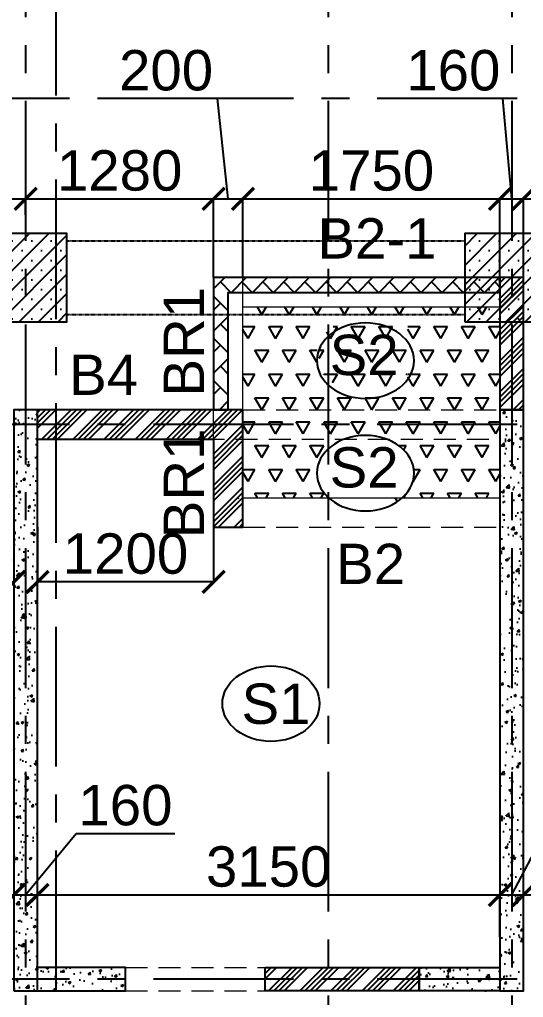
# Model space of a CAD drawing. Header units: inches. Extents: x 278200 to 407749, y -182622 to -96622.
# Drawn here: x 308729 to 312161, y -109950 to -103286 of the extents above; entities that cross this region are included whole.
import ezdxf

# ---------------------------------------------------------------- set-up
doc = ezdxf.new("R2010")
doc.units = ezdxf.units.IN
doc.header["$MEASUREMENT"] = 0
for name, pattern in [('CENTER', [50.8, 31.75, -6.35, 6.35, -6.35]), ('DASHED2', [9.525, 6.35, -3.175]), ('Hidden', [3, 2, -1])]:
    doc.linetypes.add(name, pattern=pattern)
for name, color, linetype in [('160 R.C. WALL HAT', 8, 'Continuous'), ('160 R.C.WALL', 6, 'Continuous'), ('2', 5, 'Continuous'), ('AR-Column', 40, 'Continuous'), ('AR-Hidden', 251, 'DASHED2'), ('BAL. PARAPET WALL', 4, 'Continuous'), ('BEAM TEXT', 4, 'Continuous'), ('DIM', 251, 'Continuous'), ('GRID', 8, 'CENTER'), ('NON S.WALL HATCH', 8, 'Continuous'), ('NON STRUC R.C.WALL', 6, 'Continuous'), ('NON.STRUC.R.C.WALLS', 1, 'Continuous'), ('PARAPET WALL', 4, 'Continuous'), ('SUNKEN', 8, 'Continuous')]:
    doc.layers.add(name, color=color, linetype=linetype)
for name, color, linetype, lineweight in [('BEAMS', 3, 'Continuous', 0), ('SLAB CIR', 1, 'Continuous', 25), ('SLAB TXT', 3, 'Continuous', 0)]:
    doc.layers.add(name, color=color, linetype=linetype, lineweight=lineweight)
doc.styles.add('T200', font='sanss___.ttf', dxfattribs={"height": 275})
doc.styles.add('T300', font='sanss___.ttf', dxfattribs={"height": 350})
doc.dimstyles.new('T 200', dxfattribs={"dimtxt": 275, "dimasz": 150, "dimexe": 1, "dimexo": 0, "dimgap": 50, "dimtad": 1, "dimdec": 0, "dimrnd": 5, "dimdsep": 46, "dimtxsty": 'T200', "dimblk": 'ARCHTICK', "dimcen": 2.5, "dimdle": 1, "dimclrd": 5, "dimclre": 253, "dimclrt": 1, "dimadec": 0, "dimazin": 0, "dimtfac": 1, "dimtdec": 0, "dimtmove": 2, "dimatfit": 3, "dimfxl": 0, "dimarcsym": 0})
pattern_1 = [(45, (2626358.34, -227125.94), (-106.066017, 106.066017), []), (45, (2626393.7, -227125.94), (-106.066017, 106.066017), []), (45, (2626429.05, -227125.94), (-106.066017, 106.066017), []), (45, (2626464.41, -227125.94), (-106.066017, 106.066017), [])]
pattern_2 = [(50, (2464819.82, 125850.9), (179.315046, -15.688034), [18.75, -206.25]), (355, (2464819.82, 125850.9), (-34.687833, 188.048033), [15, -165]), (100.4514445, (2464834.76, 125849.6), (144.627212, 172.359998), [15.935048, -175.285528]), (46.1842, (2464819.82, 125900.9), (266.810333, -41.37982), [28.125, -309.375]), (96.635635, (2464842.05, 125897.46), (233.665486, 243.52965), [23.902586, -262.92844]), (351.184164, (2464819.82, 125900.9), (233.665486, 243.52965), [22.5, -247.5]), (21, (2464844.82, 125888.4), (149.226763, -100.654723), [18.75, -206.25]), (326, (2464844.82, 125888.4), (60.828833, 181.287511), [15, -165]), (71.451445, (2464857.25, 125880.02), (210.055594, 80.632788), [15.935047, -175.285528]), (37.5, (2464819.816, 125850.906), (3.0399638, 83.2234635), [0, -163, 0, -167.5, 0, -165.625]), (7.5, (2464819.82, 125850.91), (65.7673844, 98.602928), [0, -95.5, 0, -159.25, 0, -63.125]), (327.5, (2464764.066, 125850.906), (133.455609, -5.638718), [0, -62.5, 0, -195, 0, -258.75]), (317.5, (2464739.07, 125850.91), (145.7965423, 25.0262456), [0, -81.25, 0, -129.5, 0, -183.75])]
pattern_3 = [(45, (-131825.64, 75915.45), (-66.29126, 66.29126), []), (45, (-131759.35, 75915.45), (-66.29126, 66.29126), [0, -93.75])]

# ---------------------------------------------------------------- blocks, each defined once
blk = doc.blocks.new('_ARCHTICK')
at = {"color": 0, "linetype": 'ByBlock', "const_width": 0.15}
blk.add_lwpolyline([(-0.5, -0.5), (0.5, 0.5)], dxfattribs=at)
blk = doc.blocks.new('*D614')
at = {"layer": 'Defpoints', "color": 0}
for p in [(305500.7, -109266.7, 14.7), (308690.7, -109251.4), (308690.7, -109266.7, 14.7)]:
    blk.add_point(p, dxfattribs=at)
at = {"layer": 'DIM', "color": 5, "lineweight": -2}
blk.add_line((305499.7, -109251.4), (308691.7, -109251.4), dxfattribs=at)
at = {"layer": 'DIM', "color": 253, "lineweight": -2}
for p, q in [((305500.7, -109266.7), (305500.7, -109250.4)), ((308690.7, -109266.7), (308690.7, -109250.4))]:
    blk.add_line(p, q, dxfattribs=at)
at = {"layer": 'DIM', "color": 5, "lineweight": -2, "xscale": 150, "yscale": 150, "zscale": 150, "rotation": 180}
blk.add_blockref('_ARCHTICK', (305500.7, -109251.4), dxfattribs=at)
at = {"layer": 'DIM', "color": 5, "lineweight": -2, "xscale": 150, "yscale": 150, "zscale": 150}
blk.add_blockref('_ARCHTICK', (308690.7, -109251.4), dxfattribs=at)
at = {"layer": 'DIM', "color": 1, "insert": (307095.7, -109059.5), "char_height": 275, "attachment_point": 5, "style": 'T200'}
blk.add_mtext('3190', dxfattribs=at)
blk = doc.blocks.new('*D615')
at = {"layer": 'Defpoints', "color": 0}
for p in [(308690.7, -109266.7, 14.7), (308850.7, -109251.4), (308850.7, -109497.8, 14.7)]:
    blk.add_point(p, dxfattribs=at)
at = {"layer": 'DIM', "color": 5, "lineweight": -2}
for p, q in [((308770.7, -109251.4), (309114.1, -108833.3)), ((309114.1, -108833.3), (309786.4, -108833.3)), ((308689.7, -109251.4), (308851.7, -109251.4))]:
    blk.add_line(p, q, dxfattribs=at)
at = {"layer": 'DIM', "color": 253, "lineweight": -2}
for p, q in [((308690.7, -109266.7), (308690.7, -109250.4)), ((308850.7, -109497.8), (308850.7, -109250.4))]:
    blk.add_line(p, q, dxfattribs=at)
at = {"layer": 'DIM', "color": 5, "lineweight": -2, "xscale": 150, "yscale": 150, "zscale": 150, "rotation": 180}
blk.add_blockref('_ARCHTICK', (308690.7, -109251.4), dxfattribs=at)
at = {"layer": 'DIM', "color": 5, "lineweight": -2, "xscale": 150, "yscale": 150, "zscale": 150}
blk.add_blockref('_ARCHTICK', (308850.7, -109251.4), dxfattribs=at)
at = {"layer": 'DIM', "color": 1, "insert": (309450.3, -108641.5), "char_height": 275, "attachment_point": 5, "style": 'T200'}
blk.add_mtext('160', dxfattribs=at)
blk = doc.blocks.new('*D616')
at = {"layer": 'Defpoints', "color": 0}
for p in [(312000.7, -109251.4), (308850.7, -109497.8, 14.7), (312000.7, -109538.5, 14.7)]:
    blk.add_point(p, dxfattribs=at)
at = {"layer": 'DIM', "color": 5, "lineweight": -2}
blk.add_line((308849.7, -109251.4), (312001.7, -109251.4), dxfattribs=at)
at = {"layer": 'DIM', "color": 253, "lineweight": -2}
for p, q in [((308850.7, -109497.8), (308850.7, -109250.4)), ((312000.7, -109538.5), (312000.7, -109250.4))]:
    blk.add_line(p, q, dxfattribs=at)
at = {"layer": 'DIM', "color": 5, "lineweight": -2, "xscale": 150, "yscale": 150, "zscale": 150, "rotation": 180}
blk.add_blockref('_ARCHTICK', (308850.7, -109251.4), dxfattribs=at)
at = {"layer": 'DIM', "color": 5, "lineweight": -2, "xscale": 150, "yscale": 150, "zscale": 150}
blk.add_blockref('_ARCHTICK', (312000.7, -109251.4), dxfattribs=at)
at = {"layer": 'DIM', "color": 1, "insert": (310425.7, -109059.5), "char_height": 275, "attachment_point": 5, "style": 'T200'}
blk.add_mtext('3150', dxfattribs=at)
blk = doc.blocks.new('*D617')
at = {"layer": 'Defpoints', "color": 0}
for p in [(312160.7, -109251.4), (312000.7, -109538.5, 14.7), (312160.7, -109538.5, 14.7)]:
    blk.add_point(p, dxfattribs=at)
at = {"layer": 'DIM', "color": 5, "lineweight": -2}
for p, q in [((312080.7, -109251.4), (312301.7, -108833)), ((312301.7, -108833), (312974, -108833)), ((311999.7, -109251.4), (312161.7, -109251.4))]:
    blk.add_line(p, q, dxfattribs=at)
at = {"layer": 'DIM', "color": 253, "lineweight": -2}
for p, q in [((312000.7, -109538.5), (312000.7, -109250.4)), ((312160.7, -109538.5), (312160.7, -109250.4))]:
    blk.add_line(p, q, dxfattribs=at)
at = {"layer": 'DIM', "color": 5, "lineweight": -2, "xscale": 150, "yscale": 150, "zscale": 150, "rotation": 180}
blk.add_blockref('_ARCHTICK', (312000.7, -109251.4), dxfattribs=at)
at = {"layer": 'DIM', "color": 5, "lineweight": -2, "xscale": 150, "yscale": 150, "zscale": 150}
blk.add_blockref('_ARCHTICK', (312160.7, -109251.4), dxfattribs=at)
at = {"layer": 'DIM', "color": 1, "insert": (312637.9, -108641.2), "char_height": 275, "attachment_point": 5, "style": 'T200'}
blk.add_mtext('160', dxfattribs=at)
blk = doc.blocks.new('*D618')
at = {"layer": 'Defpoints', "color": 0}
for p in [(315310.7, -109251.4), (312160.7, -109538.5, 14.7), (315310.7, -109523.6, 14.7)]:
    blk.add_point(p, dxfattribs=at)
at = {"layer": 'DIM', "color": 5, "lineweight": -2}
blk.add_line((312159.7, -109251.4), (315311.7, -109251.4), dxfattribs=at)
at = {"layer": 'DIM', "color": 253, "lineweight": -2}
for p, q in [((312160.7, -109538.5), (312160.7, -109250.4)), ((315310.7, -109523.6), (315310.7, -109250.4))]:
    blk.add_line(p, q, dxfattribs=at)
at = {"layer": 'DIM', "color": 5, "lineweight": -2, "xscale": 150, "yscale": 150, "zscale": 150, "rotation": 180}
blk.add_blockref('_ARCHTICK', (312160.7, -109251.4), dxfattribs=at)
at = {"layer": 'DIM', "color": 5, "lineweight": -2, "xscale": 150, "yscale": 150, "zscale": 150}
blk.add_blockref('_ARCHTICK', (315310.7, -109251.4), dxfattribs=at)
at = {"layer": 'DIM', "color": 1, "insert": (313735.7, -109059.5), "char_height": 275, "attachment_point": 5, "style": 'T200'}
blk.add_mtext('3150', dxfattribs=at)
blk = doc.blocks.new('*D195')
at = {"layer": 'Defpoints', "color": 0}
for p in [(308770.7, -104507.8), (308770.7, -104616.1, 14.7), (307490.7, -105044.9, 14.7)]:
    blk.add_point(p, dxfattribs=at)
at = {"layer": 'DIM', "color": 5, "lineweight": -2}
blk.add_line((307489.7, -104507.8), (308771.7, -104507.8), dxfattribs=at)
at = {"layer": 'DIM', "color": 253, "lineweight": -2}
for p, q in [((307490.7, -105044.9), (307490.7, -104506.8)), ((308770.7, -104616.1), (308770.7, -104506.8))]:
    blk.add_line(p, q, dxfattribs=at)
at = {"layer": 'DIM', "color": 5, "lineweight": -2, "xscale": 150, "yscale": 150, "zscale": 150, "rotation": 180}
blk.add_blockref('_ARCHTICK', (307490.7, -104507.8), dxfattribs=at)
at = {"layer": 'DIM', "color": 5, "lineweight": -2, "xscale": 150, "yscale": 150, "zscale": 150}
blk.add_blockref('_ARCHTICK', (308770.7, -104507.8), dxfattribs=at)
at = {"layer": 'DIM', "color": 1, "insert": (308130.7, -104316.1), "char_height": 275, "attachment_point": 5, "style": 'T200'}
blk.add_mtext('1280', dxfattribs=at)
blk = doc.blocks.new('*D196')
at = {"layer": 'Defpoints', "color": 0}
for p in [(310050.7, -104507.8), (308770.7, -104616.1, 14.7), (310050.7, -105044.9, 14.7)]:
    blk.add_point(p, dxfattribs=at)
at = {"layer": 'DIM', "color": 5, "lineweight": -2}
blk.add_line((308769.7, -104507.8), (310051.7, -104507.8), dxfattribs=at)
at = {"layer": 'DIM', "color": 253, "lineweight": -2}
for p, q in [((308770.7, -104616.1), (308770.7, -104506.8)), ((310050.7, -105044.9), (310050.7, -104506.8))]:
    blk.add_line(p, q, dxfattribs=at)
at = {"layer": 'DIM', "color": 5, "lineweight": -2, "xscale": 150, "yscale": 150, "zscale": 150, "rotation": 180}
blk.add_blockref('_ARCHTICK', (308770.7, -104507.8), dxfattribs=at)
at = {"layer": 'DIM', "color": 5, "lineweight": -2, "xscale": 150, "yscale": 150, "zscale": 150}
blk.add_blockref('_ARCHTICK', (310050.7, -104507.8), dxfattribs=at)
at = {"layer": 'DIM', "color": 1, "insert": (309410.7, -104316.1), "char_height": 275, "attachment_point": 5, "style": 'T200'}
blk.add_mtext('1280', dxfattribs=at)
blk = doc.blocks.new('*D197')
at = {"layer": 'Defpoints', "color": 0}
for p in [(310250.7, -104507.8), (310050.7, -105044.9, 14.7), (310250.7, -105044.9, 14.7)]:
    blk.add_point(p, dxfattribs=at)
at = {"layer": 'DIM', "color": 5, "lineweight": -2}
for p, q in [((310076.1, -103825), (309377.8, -103825)), ((310150.7, -104507.8), (310076.1, -103825)), ((310049.7, -104507.8), (310251.7, -104507.8))]:
    blk.add_line(p, q, dxfattribs=at)
at = {"layer": 'DIM', "color": 253, "lineweight": -2}
for p, q in [((310050.7, -105044.9), (310050.7, -104506.8)), ((310250.7, -105044.9), (310250.7, -104506.8))]:
    blk.add_line(p, q, dxfattribs=at)
at = {"layer": 'DIM', "color": 5, "lineweight": -2, "xscale": 150, "yscale": 150, "zscale": 150, "rotation": 180}
blk.add_blockref('_ARCHTICK', (310050.7, -104507.8), dxfattribs=at)
at = {"layer": 'DIM', "color": 5, "lineweight": -2, "xscale": 150, "yscale": 150, "zscale": 150}
blk.add_blockref('_ARCHTICK', (310250.7, -104507.8), dxfattribs=at)
at = {"layer": 'DIM', "color": 1, "insert": (309726.9, -103633.4), "char_height": 275, "attachment_point": 5, "style": 'T200'}
blk.add_mtext('200', dxfattribs=at)
blk = doc.blocks.new('*D198')
at = {"layer": 'Defpoints', "color": 0}
for p in [(312000.7, -104507.8), (310250.7, -105044.9, 14.7), (312000.7, -105044.9, 14.7)]:
    blk.add_point(p, dxfattribs=at)
at = {"layer": 'DIM', "color": 5, "lineweight": -2}
blk.add_line((310249.7, -104507.8), (312001.7, -104507.8), dxfattribs=at)
at = {"layer": 'DIM', "color": 253, "lineweight": -2}
for p, q in [((310250.7, -105044.9), (310250.7, -104506.8)), ((312000.7, -105044.9), (312000.7, -104506.8))]:
    blk.add_line(p, q, dxfattribs=at)
at = {"layer": 'DIM', "color": 5, "lineweight": -2, "xscale": 150, "yscale": 150, "zscale": 150, "rotation": 180}
blk.add_blockref('_ARCHTICK', (310250.7, -104507.8), dxfattribs=at)
at = {"layer": 'DIM', "color": 5, "lineweight": -2, "xscale": 150, "yscale": 150, "zscale": 150}
blk.add_blockref('_ARCHTICK', (312000.7, -104507.8), dxfattribs=at)
at = {"layer": 'DIM', "color": 1, "insert": (311125.7, -104316.1), "char_height": 275, "attachment_point": 5, "style": 'T200'}
blk.add_mtext('1750', dxfattribs=at)
blk = doc.blocks.new('*D199')
at = {"layer": 'Defpoints', "color": 0}
for p in [(312160.7, -104507.8), (312000.7, -105044.9, 14.7), (312160.7, -105044.9, 14.7)]:
    blk.add_point(p, dxfattribs=at)
at = {"layer": 'DIM', "color": 5, "lineweight": -2}
for p, q in [((312019.4, -103825), (311347.1, -103825)), ((312080.7, -104507.8), (312019.4, -103825)), ((311999.7, -104507.8), (312161.7, -104507.8))]:
    blk.add_line(p, q, dxfattribs=at)
at = {"layer": 'DIM', "color": 253, "lineweight": -2}
for p, q in [((312000.7, -105044.9), (312000.7, -104506.8)), ((312160.7, -105044.9), (312160.7, -104506.8))]:
    blk.add_line(p, q, dxfattribs=at)
at = {"layer": 'DIM', "color": 5, "lineweight": -2, "xscale": 150, "yscale": 150, "zscale": 150, "rotation": 180}
blk.add_blockref('_ARCHTICK', (312000.7, -104507.8), dxfattribs=at)
at = {"layer": 'DIM', "color": 5, "lineweight": -2, "xscale": 150, "yscale": 150, "zscale": 150}
blk.add_blockref('_ARCHTICK', (312160.7, -104507.8), dxfattribs=at)
at = {"layer": 'DIM', "color": 1, "insert": (311683.2, -103633.2), "char_height": 275, "attachment_point": 5, "style": 'T200'}
blk.add_mtext('160', dxfattribs=at)
blk = doc.blocks.new('*D200')
at = {"layer": 'Defpoints', "color": 0}
for p in [(313910.7, -104507.8), (312160.7, -105044.9, 14.7), (313910.7, -105044.9, 14.7)]:
    blk.add_point(p, dxfattribs=at)
at = {"layer": 'DIM', "color": 5, "lineweight": -2}
blk.add_line((312159.7, -104507.8), (313911.7, -104507.8), dxfattribs=at)
at = {"layer": 'DIM', "color": 253, "lineweight": -2}
for p, q in [((312160.7, -105044.9), (312160.7, -104506.8)), ((313910.7, -105044.9), (313910.7, -104506.8))]:
    blk.add_line(p, q, dxfattribs=at)
at = {"layer": 'DIM', "color": 5, "lineweight": -2, "xscale": 150, "yscale": 150, "zscale": 150, "rotation": 180}
blk.add_blockref('_ARCHTICK', (312160.7, -104507.8), dxfattribs=at)
at = {"layer": 'DIM', "color": 5, "lineweight": -2, "xscale": 150, "yscale": 150, "zscale": 150}
blk.add_blockref('_ARCHTICK', (313910.7, -104507.8), dxfattribs=at)
at = {"layer": 'DIM', "color": 1, "insert": (313035.7, -104316.1), "char_height": 275, "attachment_point": 5, "style": 'T200'}
blk.add_mtext('1750', dxfattribs=at)
blk = doc.blocks.new('*D786')
at = {"layer": '2', "color": 253, "lineweight": -2}
for p, q in [((308850.7, -106744.9), (308850.7, -107119.4)), ((310050.7, -106744.9), (310050.7, -107119.4))]:
    blk.add_line(p, q, dxfattribs=at)
at = {"layer": '2', "color": 5, "lineweight": -2}
blk.add_line((310051.7, -107118.4), (308849.7, -107118.4), dxfattribs=at)
at = {"layer": 'Defpoints', "color": 0}
for p in [(308850.7, -106744.9, 14.3), (310050.7, -106744.9), (308850.7, -107118.4)]:
    blk.add_point(p, dxfattribs=at)
at = {"layer": '2', "color": 5, "lineweight": -2, "xscale": 150, "yscale": 150, "zscale": 150, "rotation": 180}
blk.add_blockref('_ARCHTICK', (308850.7, -107118.4), dxfattribs=at)
at = {"layer": '2', "color": 5, "lineweight": -2, "xscale": 150, "yscale": 150, "zscale": 150}
blk.add_blockref('_ARCHTICK', (310050.7, -107118.4), dxfattribs=at)
at = {"layer": '2', "color": 1, "insert": (309450.7, -106926.8), "char_height": 275, "attachment_point": 5, "style": 'T200'}
blk.add_mtext('1200', dxfattribs=at)
blk = doc.blocks.new('*D787')
at = {"layer": '2', "color": 253, "lineweight": -2}
for p, q in [((307490.7, -106744.9), (307490.7, -107119.4)), ((308690.7, -106744.9), (308690.7, -107119.4))]:
    blk.add_line(p, q, dxfattribs=at)
at = {"layer": '2', "color": 5, "lineweight": -2}
blk.add_line((307489.7, -107118.4), (308691.7, -107118.4), dxfattribs=at)
at = {"layer": 'Defpoints', "color": 0}
for p in [(307490.7, -106744.9), (308690.7, -106744.9, 14.3), (308690.7, -107118.4)]:
    blk.add_point(p, dxfattribs=at)
at = {"layer": '2', "color": 5, "lineweight": -2, "xscale": 150, "yscale": 150, "zscale": 150, "rotation": 180}
blk.add_blockref('_ARCHTICK', (307490.7, -107118.4), dxfattribs=at)
at = {"layer": '2', "color": 5, "lineweight": -2, "xscale": 150, "yscale": 150, "zscale": 150}
blk.add_blockref('_ARCHTICK', (308690.7, -107118.4), dxfattribs=at)
at = {"layer": '2', "color": 1, "insert": (308090.7, -106926.8), "char_height": 275, "attachment_point": 5, "style": 'T200'}
blk.add_mtext('1200', dxfattribs=at)
blk = doc.blocks.new('A$C02A55DAE')
at = {"layer": 'NON S.WALL HATCH'}
h = blk.add_hatch(dxfattribs=at)
h.set_pattern_fill('SACNCR', color=256, scale=1000)
h.set_pattern_definition(pattern_3)
h.paths.add_polyline_path([(23190, 600), (23790, 600), (23790, 1200), (23190, 1200)])
h = blk.add_hatch(dxfattribs=at)
h.set_pattern_fill('SACNCR', color=256, scale=1000)
h.set_pattern_definition(pattern_3)
h.paths.add_polyline_path([(26500, 600), (27100, 600), (27100, 1200), (26500, 1200)])
at = {"layer": 'AR-Column', "color": 4, "elevation": -29.5}
for points in [[(23190, 600), (23790, 600), (23790, 1200), (23190, 1200)], [(26500, 600), (27100, 600), (27100, 1200), (26500, 1200)]]:
    blk.add_lwpolyline(points, close=True, dxfattribs=at)
at = {"layer": 'AR-Hidden', "ltscale": 0.009}
for p, q in [((23783.9, 1150, -29.5), (26493.9, 1150, -29.5)), ((23783.9, 650, -29.5), (26493.9, 650, -29.5))]:
    blk.add_line(p, q, dxfattribs=at)

msp = doc.modelspace()

# ---------------------------------------------------------------- hatches: boundary and pattern name
at = {"layer": '160 R.C. WALL HAT'}
h = msp.add_hatch(dxfattribs=at)
h.set_pattern_fill('AR-CONC', color=256, scale=25)
h.set_pattern_definition(pattern_2)
h.paths.add_polyline_path([(308850.7, -105944.9), (308690.7, -105944.9), (308690.7, -109904.9), (308850.7, -109904.9)])
h = msp.add_hatch(dxfattribs=at)
h.set_pattern_fill('AR-CONC', color=256, scale=25)
h.set_pattern_definition(pattern_2)
h.paths.add_polyline_path([(312160.7, -105944.9), (312000.7, -105944.9), (312000.7, -109904.9), (312160.7, -109904.9)])
h = msp.add_hatch(dxfattribs=at)
h.set_pattern_fill('AR-CONC', color=256, scale=25)
h.set_pattern_definition(pattern_2)
h.paths.add_polyline_path([(309450.7, -109904.9), (309450.7, -109744.9), (308850.7, -109744.9), (308850.7, -109904.9)])
h = msp.add_hatch(dxfattribs=at)
h.set_pattern_fill('AR-CONC', color=256, scale=25)
h.set_pattern_definition(pattern_2)
h.paths.add_polyline_path([(311450.7, -109744.9), (311450.7, -109904.9), (312000.7, -109904.9), (312000.7, -109744.9)])
at = {"layer": 'BAL. PARAPET WALL'}
h = msp.add_hatch(dxfattribs=at)
h.set_pattern_fill('AR-HBONE', color=256, angle=-90, style=0)
h.set_pattern_definition([(315, (808682.01, 2020013.36), (143.684098, -4e-14), [304.8, -101.6]), (45, (808753.85, 2019941.51), (143.684098, -4e-14), [304.8, -101.6])])
h.paths.add_polyline_path([(312000.7, -105144.9), (312000.7, -105044.9), (310050.7, -105044.9), (310050.7, -105944.9), (310150.7, -105944.9), (310150.7, -105144.9)])
at = {"layer": 'NON STRUC R.C.WALL'}
h = msp.add_hatch(dxfattribs=at)
h.set_pattern_fill('ANSI34', color=1, scale=200)
h.set_pattern_definition([(45, (2626358.34, -227165.94), (-106.066017, 106.066017), []), (45, (2626393.7, -227165.94), (-106.066017, 106.066017), []), (45, (2626429.05, -227165.94), (-106.066017, 106.066017), []), (45, (2626464.41, -227165.94), (-106.066017, 106.066017), [])])
h.paths.add_polyline_path([(312000.7, -105944.9), (312160.7, -105944.9), (312160.7, -105044.9), (312000.7, -105044.9)])
h = msp.add_hatch(dxfattribs=at)
h.set_pattern_fill('ANSI34', color=1, scale=200)
h.set_pattern_definition(pattern_1)
h.paths.add_polyline_path([(308850.7, -106144.9), (310050.7, -106144.9), (310050.7, -106744.9), (310250.7, -106744.9), (310250.7, -105944.9), (308850.7, -105944.9)])
h = msp.add_hatch(dxfattribs=at)
h.set_pattern_fill('ANSI34', color=1, scale=200)
h.set_pattern_definition(pattern_1)
h.paths.add_polyline_path([(310400.7, -109744.9), (311450.7, -109744.9), (311450.7, -109904.9), (310400.7, -109904.9)])
at = {"layer": 'SUNKEN'}
h = msp.add_hatch(dxfattribs=at)
h.set_pattern_fill('TRIANG', color=256, scale=500)
h.set_pattern_definition([(60, (2581941.19, -332303.54), (-93.75, 162.379763), [93.75, -93.75]), (120, (2581941.19, -332303.54), (-187.5, 1e-07), [93.75, -93.75]), (0, (2581894.31, -332222.35), (93.75, 162.379763), [93.75, -93.75])])
h.paths.add_polyline_path([(312000.7, -105244.9), (310250.7, -105244.9), (310250.7, -105944.9), (312000.7, -105944.9)])
edge = h.paths.add_edge_path(flags=16)
edge.add_ellipse((311084.6, -105570.6), major_axis=(331, 0), ratio=0.77685, start_angle=0, end_angle=360, ccw=False)
h.paths.add_polyline_path([(312000.7, -105944.9), (310250.7, -105944.9), (310250.7, -106144.9), (312000.7, -106144.9)])
h.paths.add_polyline_path([(311374.3, -105788.7), (311374.3, -105357.6), (310769.2, -105357.6), (310769.2, -105788.7)], flags=16)
edge = h.paths.add_edge_path()
edge.add_line((311242.5, -106151.2), (311253.9, -106156.3))
edge.add_line((311253.9, -106156.3), (311265.1, -106161.7))
edge.add_line((311265.1, -106161.7), (311276, -106167.4))
edge.add_line((311276, -106167.4), (311286.6, -106173.5))
edge.add_line((311286.6, -106173.5), (311296.8, -106179.9))
edge.add_line((311296.8, -106179.9), (311306.8, -106186.6))
edge.add_line((311306.8, -106186.6), (311316.3, -106193.6))
edge.add_line((311316.3, -106193.6), (311325.6, -106200.9))
edge.add_line((311325.6, -106200.9), (311334.4, -106208.5))
edge.add_line((311334.4, -106208.5), (311342.8, -106216.4))
edge.add_line((311342.8, -106216.4), (311350.9, -106224.5))
edge.add_line((311350.9, -106224.5), (311358.5, -106232.8))
edge.add_line((311358.5, -106232.8), (311365.6, -106241.4))
edge.add_line((311365.6, -106241.4), (311372.4, -106250.2))
edge.add_line((311372.4, -106250.2), (311378.7, -106259.2))
edge.add_line((311378.7, -106259.2), (311384.5, -106268.3))
edge.add_line((311384.5, -106268.3), (311389.8, -106277.7))
edge.add_line((311389.8, -106277.7), (311394.7, -106287.2))
edge.add_line((311394.7, -106287.2), (311399, -106296.8))
edge.add_line((311399, -106296.8), (311402.9, -106306.6))
edge.add_line((311402.9, -106306.6), (311406.3, -106316.5))
edge.add_line((311406.3, -106316.5), (311409.1, -106326.5))
edge.add_line((311409.1, -106326.5), (311411.5, -106336.5))
edge.add_line((311411.5, -106336.5), (311413.3, -106346.7))
edge.add_line((311413.3, -106346.7), (311414.6, -106356.8))
edge.add_line((311414.6, -106356.8), (311415.4, -106367))
edge.add_line((311415.4, -106367), (311415.6, -106377.3))
edge.add_line((311415.6, -106377.3), (311415.4, -106387.5))
edge.add_line((311415.4, -106387.5), (311414.6, -106397.7))
edge.add_line((311414.6, -106397.7), (311413.3, -106407.9))
edge.add_line((311413.3, -106407.9), (311411.5, -106418))
edge.add_line((311411.5, -106418), (311409.1, -106428.1))
edge.add_line((311409.1, -106428.1), (311406.3, -106438))
edge.add_line((311406.3, -106438), (311402.9, -106447.9))
edge.add_line((311402.9, -106447.9), (311399, -106457.7))
edge.add_line((311399, -106457.7), (311394.7, -106467.3))
edge.add_line((311394.7, -106467.3), (311389.8, -106476.8))
edge.add_line((311389.8, -106476.8), (311384.5, -106486.2))
edge.add_line((311384.5, -106486.2), (311378.7, -106495.4))
edge.add_line((311378.7, -106495.4), (311372.4, -106504.4))
edge.add_line((311372.4, -106504.4), (311365.6, -106513.1))
edge.add_line((311365.6, -106513.1), (311358.5, -106521.7))
edge.add_line((311358.5, -106521.7), (311350.9, -106530.1))
edge.add_line((311350.9, -106530.1), (311342.8, -106538.2))
edge.add_line((311342.8, -106538.2), (311334.4, -106546))
edge.add_line((311334.4, -106546), (311325.6, -106553.6))
edge.add_line((311325.6, -106553.6), (311316.3, -106560.9))
edge.add_line((311316.3, -106560.9), (311306.8, -106567.9))
edge.add_line((311306.8, -106567.9), (311296.8, -106574.6))
edge.add_line((311296.8, -106574.6), (311286.6, -106581))
edge.add_line((311286.6, -106581), (311279.8, -106584.9))
edge.add_line((311279.8, -106544.9), (312000.7, -106544.9))
edge.add_line((312000.7, -106544.9), (312000.7, -106144.9))
edge.add_line((312000.7, -106144.9), (311226.3, -106144.9))
edge.add_line((311226.3, -106144.9), (311230.8, -106146.6))
edge.add_line((311230.8, -106146.6), (311242.5, -106151.2))
edge = h.paths.add_edge_path()
edge.add_line((310938.5, -106146.6), (310943, -106144.9))
edge.add_line((310943, -106144.9), (310210.7, -106144.9))
edge.add_line((310250.7, -106144.9), (310250.7, -106584.9))
edge.add_line((310210.7, -106544.9), (310889.5, -106544.9))
edge.add_line((310889.5, -106544.9), (310882.7, -106581))
edge.add_line((310882.7, -106581), (310872.4, -106574.6))
edge.add_line((310872.4, -106574.6), (310862.5, -106567.9))
edge.add_line((310862.5, -106567.9), (310852.9, -106560.9))
edge.add_line((310852.9, -106560.9), (310843.7, -106553.6))
edge.add_line((310843.7, -106553.6), (310834.9, -106546))
edge.add_line((310834.9, -106546), (310826.4, -106538.2))
edge.add_line((310826.4, -106538.2), (310818.4, -106530.1))
edge.add_line((310818.4, -106530.1), (310810.8, -106521.7))
edge.add_line((310810.8, -106521.7), (310803.6, -106513.1))
edge.add_line((310803.6, -106513.1), (310796.9, -106504.4))
edge.add_line((310796.9, -106504.4), (310790.6, -106495.4))
edge.add_line((310790.6, -106495.4), (310784.8, -106486.2))
edge.add_line((310784.8, -106486.2), (310779.5, -106476.8))
edge.add_line((310779.5, -106476.8), (310774.6, -106467.3))
edge.add_line((310774.6, -106467.3), (310770.2, -106457.7))
edge.add_line((310770.2, -106457.7), (310766.4, -106447.9))
edge.add_line((310766.4, -106447.9), (310763, -106438))
edge.add_line((310763, -106438), (310760.2, -106428.1))
edge.add_line((310760.2, -106428.1), (310757.8, -106418))
edge.add_line((310757.8, -106418), (310756, -106407.9))
edge.add_line((310756, -106407.9), (310754.7, -106397.7))
edge.add_line((310754.7, -106397.7), (310753.9, -106387.5))
edge.add_line((310753.9, -106387.5), (310753.6, -106377.3))
edge.add_line((310753.6, -106377.3), (310753.9, -106367))
edge.add_line((310753.9, -106367), (310754.7, -106356.8))
edge.add_line((310754.7, -106356.8), (310756, -106346.7))
edge.add_line((310756, -106346.7), (310757.8, -106336.5))
edge.add_line((310757.8, -106336.5), (310760.2, -106326.5))
edge.add_line((310760.2, -106326.5), (310763, -106316.5))
edge.add_line((310763, -106316.5), (310766.4, -106306.6))
edge.add_line((310766.4, -106306.6), (310770.2, -106296.8))
edge.add_line((310770.2, -106296.8), (310774.6, -106287.2))
edge.add_line((310774.6, -106287.2), (310779.5, -106277.7))
edge.add_line((310779.5, -106277.7), (310784.8, -106268.3))
edge.add_line((310784.8, -106268.3), (310790.6, -106259.2))
edge.add_line((310790.6, -106259.2), (310796.9, -106250.2))
edge.add_line((310796.9, -106250.2), (310803.6, -106241.4))
edge.add_line((310803.6, -106241.4), (310810.8, -106232.8))
edge.add_line((310810.8, -106232.8), (310818.4, -106224.5))
edge.add_line((310818.4, -106224.5), (310826.4, -106216.4))
edge.add_line((310826.4, -106216.4), (310834.9, -106208.5))
edge.add_line((310834.9, -106208.5), (310843.7, -106200.9))
edge.add_line((310843.7, -106200.9), (310852.9, -106193.6))
edge.add_line((310852.9, -106193.6), (310862.5, -106186.6))
edge.add_line((310862.5, -106186.6), (310872.4, -106179.9))
edge.add_line((310872.4, -106179.9), (310882.7, -106173.5))
edge.add_line((310882.7, -106173.5), (310893.3, -106167.4))
edge.add_line((310893.3, -106167.4), (310904.2, -106161.7))
edge.add_line((310904.2, -106161.7), (310915.3, -106156.3))
edge.add_line((310915.3, -106156.3), (310926.8, -106151.2))
edge.add_line((310926.8, -106151.2), (310938.5, -106146.6))

# ---------------------------------------------------------------- linework, layer by layer
at = {"layer": '160 R.C.WALL', "elevation": 14.7}
for points in [[(308690.7, -109904.9), (308850.7, -109904.9), (308850.7, -105944.9), (308690.7, -105944.9)], [(312000.7, -109904.9), (312160.7, -109904.9), (312160.7, -105944.9), (312000.7, -105944.9)]]:
    msp.add_lwpolyline(points, close=True, dxfattribs=at)
for points in [[(308850.7, -109904.9), (309450.7, -109904.9), (309450.7, -109744.9), (308850.7, -109744.9)], [(312000.7, -109904.9), (311450.7, -109904.9), (311450.7, -109744.9), (312000.7, -109744.9)]]:
    msp.add_lwpolyline(points, dxfattribs=at)
at = {"layer": 'BAL. PARAPET WALL', "elevation": 14.7}
msp.add_lwpolyline([(312000.7, -105144.9), (312000.7, -105044.9), (310050.7, -105044.9), (310050.7, -105944.9), (310150.7, -105944.9), (310150.7, -105144.9), (312000.7, -105144.9)], dxfattribs=at)
at = {"layer": 'BEAMS', "color": 4, "linetype": 'Continuous', "ltscale": 0.01}
for p, q in [((310050.7, -106744.9, 14.7), (310050.7, -105044.9, 14.7)), ((312000.7, -105044.9, 14.7), (310050.7, -105044.9, 14.7)), ((310250.7, -106744.9, 14.7), (310250.7, -105044.9, 14.7)), ((312000.7, -105244.9, 14.7), (310250.7, -105244.9, 14.7)), ((308850.7, -105944.9, 14.7), (310250.7, -105944.9, 14.7)), ((310250.7, -106544.9, 14.7), (312000.7, -106544.9, 14.7))]:
    msp.add_line(p, q, dxfattribs=at)
at = {"layer": 'BEAMS', "linetype": 'Hidden', "ltscale": 75}
for p, q in [((310250.7, -105944.9, 14.7), (312000.7, -105944.9, 14.7)), ((308850.7, -106144.9, 14.7), (312000.7, -106144.9, 14.7)), ((310250.7, -106744.9, 14.7), (312000.7, -106744.9, 14.7)), ((309450.7, -109744.9, 14.7), (311450.7, -109744.9, 14.7)), ((309450.7, -109904.9, 14.7), (311450.7, -109904.9, 14.7))]:
    msp.add_line(p, q, dxfattribs=at)
at = {"layer": 'GRID', "ltscale": 30}
for p, q in [((308770.7, -99268.8, 14.7), (308770.7, -130305.3, 14.7)), ((310830.9, -99268.8, 14.7), (310830.9, -130305.3, 14.7)), ((312080.7, -99268.8, 14.7), (312080.7, -130305.3, 14.7)), ((308975.7, -99804, 14.7), (308975.7, -130305.3, 14.7)), ((366982.1, -103825, 14.7), (280837.7, -103825, 14.7)), ((366982.1, -106044.9, 14.7), (280837.7, -106044.9, 14.7)), ((366982.1, -109824.9, 14.7), (280837.7, -109824.9, 14.7))]:
    msp.add_line(p, q, dxfattribs=at)
at = {"layer": 'NON.STRUC.R.C.WALLS', "elevation": 14.7}
for points in [[(312000.7, -105944.9), (312160.7, -105944.9), (312160.7, -105044.9), (312000.7, -105044.9)], [(310400.7, -109744.9), (311450.7, -109744.9), (311450.7, -109904.9), (310400.7, -109904.9)]]:
    msp.add_lwpolyline(points, close=True, dxfattribs=at)
msp.add_lwpolyline([(308850.7, -106144.9), (310050.7, -106144.9), (310050.7, -106744.9), (310250.7, -106744.9), (310250.7, -105944.9), (308850.7, -105944.9)], dxfattribs=at)
at = {"layer": 'PARAPET WALL'}
msp.add_line((310050.7, -106744.9, 14.7), (310250.7, -106744.9, 14.7), dxfattribs=at)
at = {"layer": 'SLAB CIR', "extrusion": (0, 0, -1)}
for centre in [(311084.6, -105610.6, -0.7), (311084.6, -106377.3, -0.7)]:
    msp.add_ellipse(centre, major_axis=(331, 0), ratio=0.77685, dxfattribs=at)
at = {"layer": 'SLAB CIR'}
msp.add_ellipse((310441.3, -107948, -0.7), major_axis=(-331, 0), ratio=0.77685, dxfattribs=at)

# ---------------------------------------------------------------- block references
at = {"layer": 'DIM', "color": 1}
msp.add_blockref('A$C02A55DAE', (285260.7, -105944.9, 29.5), dxfattribs=at)

# ---------------------------------------------------------------- texts
at = {"layer": 'BEAM TEXT', "style": 'T300'}
for s, p in [('B2-1', (310757.3, -104914.9)), ('B4', (309066.8, -105844.1)), ('B2', (310884.7, -107133.1))]:
    msp.add_text(s, height=275, dxfattribs=at).set_placement(p)
for p in [(309985.8, -105855), (309985.8, -106820.8)]:
    msp.add_text('BR1', height=275, rotation=90, dxfattribs=at).set_placement(p)
at = {"layer": 'SLAB TXT', "style": 'T300'}
for s, p in [('S2', (310841, -105708.6)), ('S2', (310841, -106475.2)), ('S1', (310240.7, -108086))]:
    msp.add_text(s, height=275, dxfattribs=at).set_placement(p)

# ---------------------------------------------------------------- dimensions: what is measured, and where the dimension line sits
at = {"layer": '2', "color": 2}
for base, p1, p2, angle, picture, middle in [((308690.7, -107118.4), (307490.7, -106744.9), (308690.7, -106744.9, 14.3), 180, '*D787', (308090.7, -106926.8)), ((308850.7, -107118.4), (310050.7, -106744.9), (308850.7, -106744.9, 14.3), 0, '*D786', (309450.7, -106926.8))]:
    dim = msp.add_linear_dim(base=base, p1=p1, p2=p2, angle=angle, dimstyle='T 200', override={"dimfxl": 5000, "dimarcsym": 2}, dxfattribs=at)
    dim.commit()
    dim.dimension.update_dxf_attribs({"geometry": picture, "text_midpoint": middle})
at = {"layer": 'DIM'}
for base, p1, p2, picture, middle in [((310250.7, -104507.8), (310050.7, -105044.9, 14.7), (310250.7, -105044.9, 14.7), '*D197', (310026.1, -103825)), ((312160.7, -104507.8), (312000.7, -105044.9, 14.7), (312160.7, -105044.9, 14.7), '*D199', (311969.4, -103825)), ((308850.7, -109251.4), (308690.7, -109266.7, 14.7), (308850.7, -109497.8, 14.7), '*D615', (309164.1, -108833.3)), ((312160.7, -109251.4), (312000.7, -109538.5, 14.7), (312160.7, -109538.5, 14.7), '*D617', (312351.7, -108833))]:
    dim = msp.add_linear_dim(base=base, p1=p1, p2=p2, dimstyle='T 200', override={"dimtmove": 1}, dxfattribs=at)
    dim.commit()
    dim.dimension.update_dxf_attribs({"geometry": picture, "text_midpoint": middle, "dimtype": 160})
for base, p1, p2, picture, middle in [((308770.7, -104507.8), (307490.7, -105044.9, 14.7), (308770.7, -104616.1, 14.7), '*D195', (308130.7, -104316.1)), ((310050.7, -104507.8), (308770.7, -104616.1, 14.7), (310050.7, -105044.9, 14.7), '*D196', (309410.7, -104316.1)), ((312000.7, -104507.8), (310250.7, -105044.9, 14.7), (312000.7, -105044.9, 14.7), '*D198', (311125.7, -104316.1)), ((313910.7, -104507.8), (312160.7, -105044.9, 14.7), (313910.7, -105044.9, 14.7), '*D200', (313035.7, -104316.1)), ((308690.7, -109251.4), (305500.7, -109266.7, 14.7), (308690.7, -109266.7, 14.7), '*D614', (307095.7, -109059.5)), ((312000.7, -109251.4), (308850.7, -109497.8, 14.7), (312000.7, -109538.5, 14.7), '*D616', (310425.7, -109059.5)), ((315310.7, -109251.4), (312160.7, -109538.5, 14.7), (315310.7, -109523.6, 14.7), '*D618', (313735.7, -109059.5))]:
    dim = msp.add_linear_dim(base=base, p1=p1, p2=p2, dimstyle='T 200', dxfattribs=at)
    dim.commit()
    dim.dimension.update_dxf_attribs({"geometry": picture, "text_midpoint": middle})

doc.saveas('drawing.dxf')
